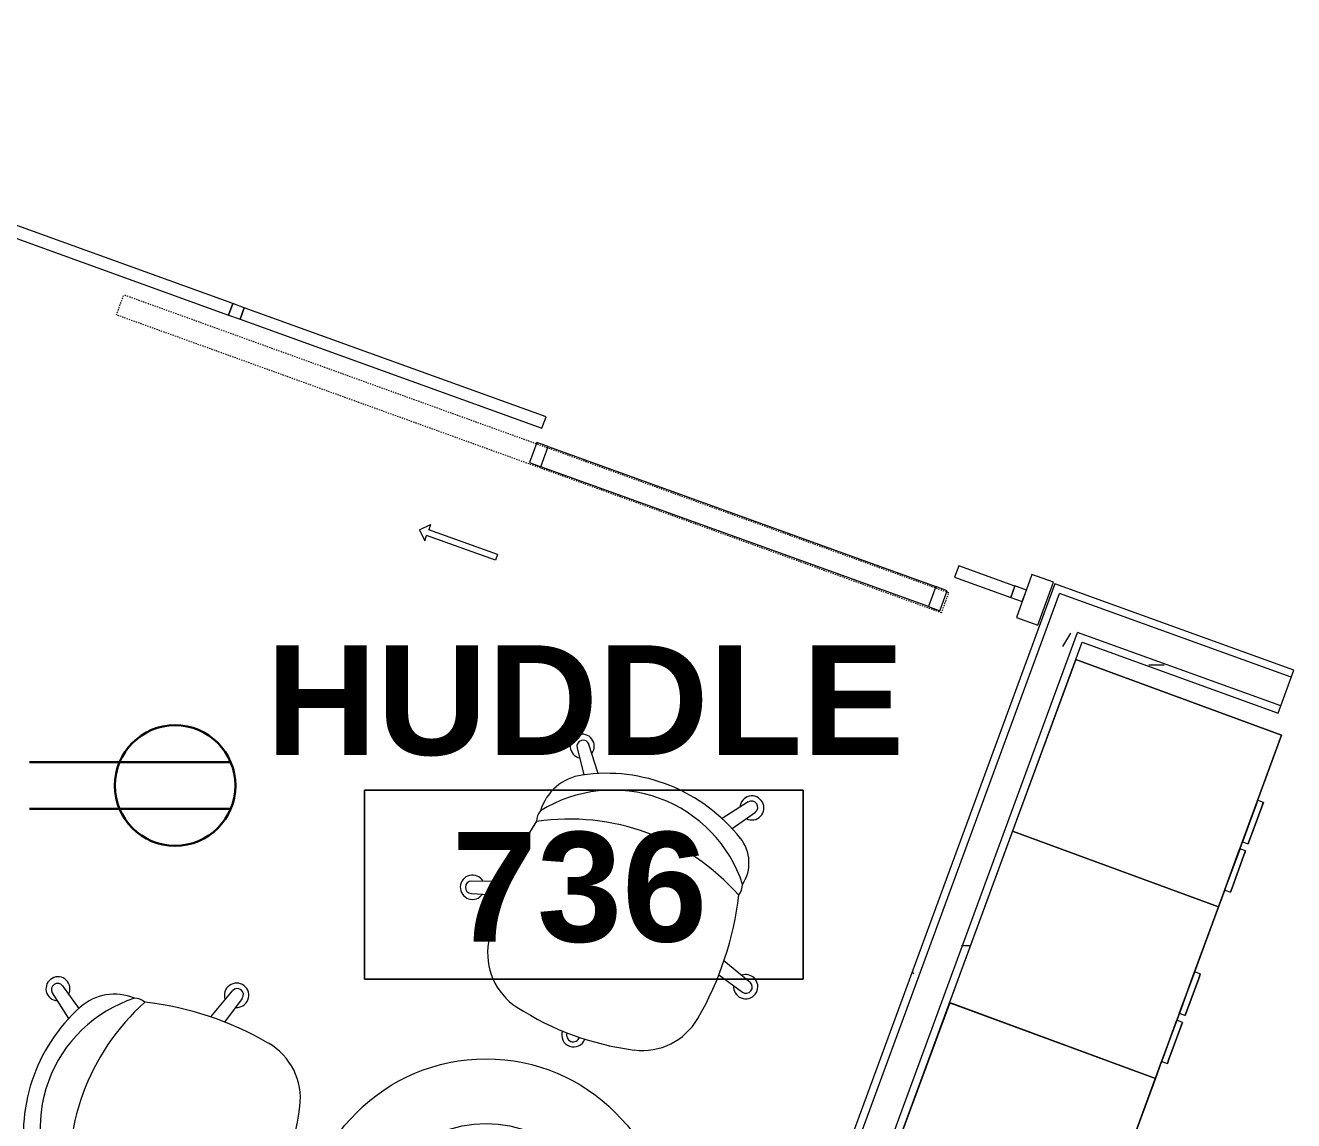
# Model space of a CAD drawing. Header units: inches. Extents: x -2349 to 1043, y -456 to 2193.
# Drawn here: x -199.7 to -95.6, y 461.8 to 551.7 of the extents above; entities that cross this region are included whole.
import ezdxf

# ---------------------------------------------------------------- set-up
doc = ezdxf.new("R2010")
doc.units = ezdxf.units.IN
doc.header["$MEASUREMENT"] = 0
doc.linetypes.add('Dash 1_16_', pattern=[0.125, 0.0625, -0.0625])
for name, color, linetype, lineweight in [('A-ANNO-NOTE', 131, 'Continuous', 30), ('A-AREA-IDEN', 2, 'Continuous', 9), ('A-DETL-GENF', 92, 'Continuous', 9), ('A-DOOR', 31, 'Continuous', 13), ('A-GLAZ-CURT', 52, 'Continuous', 13), ('A-GLAZ-CWMG', 51, 'Continuous', 13), ('A-WALL', 113, 'Continuous', 13), ('A-WALL-PATT', 111, 'Continuous', 13), ('I-FURN', 30, 'Continuous', 9), ('I-WALL', 2, 'Continuous', 13)]:
    doc.layers.add(name, color=color, linetype=linetype, lineweight=lineweight)
doc.styles.add('Swis721 Lt BT_B', font='', dxfattribs={"height": 9})
doc.styles.get('Swis721 Lt BT_B').set_extended_font_data('Swis721 Lt BT', bold=True)
pattern_1 = [(0, (0, 0), (30.72, 7.68), [1.267, -21.773, 1.267, -21.773, -122.88]), (0, (0, 0), (30.72, 7.68), [-46.08, 1.267, -44.813, 1.267, -21.773, -53.76]), (0, (0, 0), (30.72, 7.68), [-115.2, 1.267, -14.093, 1.267, -37.133]), (120, (11.52, 3.84), (-22.011075, 22.7643), [1.267, -21.773, 1.267, -21.773, -122.88]), (120, (11.52, 3.84), (-22.011075, 22.7643), [-46.08, 1.267, -44.813, 1.267, -21.773, -53.76]), (120, (11.52, 3.84), (-22.011075, 22.7643), [-115.2, 1.267, -14.093, 1.267, -37.133]), (240, (15.36, 19.2), (-8.708925, -30.4443), [1.267, -21.773, 1.267, -21.773, -122.88]), (240, (15.36, 19.2), (-8.708925, -30.4443), [-46.08, 1.267, -44.813, 1.267, -21.773, -53.76]), (240, (15.36, 19.2), (-8.708925, -30.4443), [-115.2, 1.267, -14.093, 1.267, -37.133])]

# ---------------------------------------------------------------- blocks, each defined once
blk = doc.blocks.new('Steelcase Coalesse - Montara650 - Table - Cafe Height - Round - Counter Height - 30__ Diameter 2-7423130-7TH FLOOR POWER _ SIGNAL')
at = {"layer": 'I-FURN'}
for radius in [15, 9.7]:
    blk.add_circle((0, 0), radius, dxfattribs=at)
blk = doc.blocks.new('Steelcase - Seating - Cobi 434 Series - Chair - Without Arm-7422991-7TH FLOOR POWER _ SIGNAL')
at = {"layer": 'I-FURN'}
for p, q in [((-11.91, -8.06), (-9.59, -8.75)), ((9.47, -8.75), (11.78, -8.07)), ((-9.6, -9.96), (-12.23, -9.03)), ((12.09, -9.03), (9.47, -9.96)), ((-7.83, -22.26), (-6.55, -20.39)), ((6.4, -20.39), (7.72, -22.31)), ((-5.49, -20.88), (-7.01, -22.86)), ((6.89, -22.9), (5.34, -20.89))]:
    blk.add_line(p, q, dxfattribs=at)
for centre, radius, start, end in [((-0.04, -23.16), 23.16, 77.2727, 102.8692), ((-0.04, -0.02), 0.981, 0, 180), ((-0.07, -0.01), 0.553, 0.1258, 180), ((-4.03, -5.7), 5.25, 102.8692, 170.0373), ((3.9, -5.69), 5.25, 9.9896, 77.2727), ((16.9, -9.38), 26.5, 170.0373, 193.2758), ((-17.02, -9.38), 26.5, 346.7242, 9.9896), ((-11.99, -8.58), 1, 14.2641, 309.9381), ((-12.06, -8.55), 0.507, 73.5405, 250.4598), ((11.87, -8.58), 1, 230.0619, 165.7359), ((11.92, -8.56), 0.508, 289.5402, 106.4595), ((-7.54, -15.92), 1.43, 161.2842, 198.7158), ((-0.06, 0.95), 18.63, 241.7066, 298.2934), ((7.41, -15.92), 1.43, 341.2842, 18.7158), ((-4.7, -16.61), 4.2, 176.8505, 241.7983), ((-0.06, -9.46), 11.22, 218.0902, 321.9098), ((5.59, -17.11), 3.26, 301.764, 12.8646), ((-0.07, -7.96), 14.01, 241.7983, 301.764), ((-7.48, -22.54), 0.986, 82.3243, 16.8141), ((7.34, -22.54), 0.986, 163.1859, 97.6757), ((-7.41, -22.55), 0.51, 145.5404, 322.4599), ((7.29, -22.59), 0.509, 218.721, 33.2788)]:
    blk.add_arc(centre, radius, start, end, dxfattribs=at)
blk = doc.blocks.new('Steelcase - Seating - Cobi 434 Series - Chair - Without Arm-7422878-7TH FLOOR POWER _ SIGNAL')
at = {"layer": 'I-FURN'}
for p, q in [((6.89, 22.9), (5.34, 20.89)), ((-7.83, 22.26), (-6.55, 20.39)), ((-5.49, 20.88), (-7.01, 22.86)), ((6.4, 20.39), (7.72, 22.31)), ((-9.6, 9.96), (-12.23, 9.03)), ((12.09, 9.03), (9.47, 9.96)), ((-11.91, 8.06), (-9.59, 8.75)), ((9.47, 8.75), (11.78, 8.07))]:
    blk.add_line(p, q, dxfattribs=at)
for centre, radius, start, end in [((-7.48, 22.54), 0.986, 343.1859, 277.6757), ((-7.41, 22.55), 0.51, 37.5401, 214.4596), ((7.34, 22.54), 0.986, 262.3243, 196.8141), ((7.29, 22.59), 0.509, 326.7212, 141.279), ((-0.07, 7.96), 14.01, 58.236, 118.2017), ((-4.7, 16.61), 4.2, 118.2017, 183.1495), ((-0.06, 9.46), 11.22, 38.0902, 141.9098), ((5.59, 17.11), 3.26, 347.1354, 58.236), ((-0.06, -0.95), 18.63, 61.7066, 118.2934), ((-7.54, 15.92), 1.43, 161.2842, 198.7158), ((7.41, 15.92), 1.43, 341.2842, 18.7158), ((16.9, 9.38), 26.5, 166.7242, 189.9627), ((-17.02, 9.38), 26.5, 350.0104, 13.2758), ((-11.99, 8.58), 1, 50.0619, 345.7359), ((11.87, 8.58), 1, 194.2641, 129.9381), ((-12.06, 8.55), 0.507, 109.5402, 286.4595), ((11.92, 8.56), 0.508, 253.5405, 70.4598), ((-4.03, 5.7), 5.25, 189.9627, 257.1308), ((3.9, 5.69), 5.25, 282.7273, 350.0104), ((-0.04, 23.16), 23.16, 257.1308, 282.7273), ((-0.04, 0.02), 0.981, 180, 360), ((-0.07, 0.01), 0.553, 180, 359.8742)]:
    blk.add_arc(centre, radius, start, end, dxfattribs=at)
blk = doc.blocks.new('System Panel - Glazed-8770183-7TH FLOOR POWER _ SIGNAL')
at = {"layer": 'A-GLAZ-CURT'}
for p, q in [((17.83, 0.5), (-17.83, 0.5)), ((-17.83, 0.5), (-17.83, -0.5)), ((17.83, -0.5), (17.83, 0.5)), ((-17.83, -0.5), (17.83, -0.5))]:
    blk.add_line(p, q, dxfattribs=at)
blk = doc.blocks.new('System Panel - Glazed-8769893-7TH FLOOR POWER _ SIGNAL')
at = {"layer": 'A-GLAZ-CURT'}
for p, q in [((13.17, 0.5), (-13.17, 0.5)), ((-13.17, 0.5), (-13.17, -0.5)), ((13.17, -0.5), (13.17, 0.5)), ((-13.17, -0.5), (13.17, -0.5))]:
    blk.add_line(p, q, dxfattribs=at)
blk = doc.blocks.new('System Panel - Glazed-8768451-7TH FLOOR POWER _ SIGNAL')
at = {"layer": 'A-GLAZ-CURT'}
for p, q in [((2.45, 0.5), (-2.45, 0.5)), ((-2.45, 0.5), (-2.45, -0.5)), ((2.45, -0.5), (2.45, 0.5)), ((-2.45, -0.5), (2.45, -0.5))]:
    blk.add_line(p, q, dxfattribs=at)
blk = doc.blocks.new('Rectangular Mullion - 1_ x 1_ SQUARE-8461799-7TH FLOOR POWER _ SIGNAL')
at = {"layer": 'A-GLAZ-CWMG', "lineweight": 20}
for p, q in [((-1, 0.5), (0, 0.5)), ((-1, -0.5), (-1, 0.5)), ((0, 0.5), (0, -0.5)), ((0, -0.5), (-1, -0.5))]:
    blk.add_line(p, q, dxfattribs=at)
blk = doc.blocks.new('Rectangular Mullion - 1_ x 1_ SQUARE-8461705-7TH FLOOR POWER _ SIGNAL')
at = {"layer": 'A-GLAZ-CWMG', "lineweight": 20}
for p, q in [((-0.5, 0.5), (0.5, 0.5)), ((-0.5, -0.5), (-0.5, 0.5)), ((0.5, 0.5), (0.5, -0.5)), ((0.5, -0.5), (-0.5, -0.5))]:
    blk.add_line(p, q, dxfattribs=at)
blk = doc.blocks.new('Barn Door - Glass Door - D13 - DEMOUNTABLE SLIDER-40_ x 96_-8564951-7TH FLOOR POWER _ SIGNAL')
at = {"layer": 'A-DETL-GENF'}
for p, q in [((17.91, 12), (23.91, 12)), ((17.91, 11.5), (17.91, 12)), ((17.91, 11.5), (23.91, 11.5)), ((23.91, 12.46), (23.91, 12)), ((24.62, 11.75), (23.91, 12.46)), ((24.62, 11.75), (23.91, 11.04)), ((23.91, 11.04), (23.91, 11.5))]:
    blk.add_line(p, q, dxfattribs=at)
at = {"layer": 'A-DOOR', "linetype": 'Dash 1_16_', "lineweight": 9}
for p, q in [((-18, 3.62), (54, 3.62)), ((-18, 3.62), (-18, 1.87)), ((54, 3.62), (54, 1.87)), ((-18, 1.87), (54, 1.87))]:
    blk.add_line(p, q, dxfattribs=at)
at = {"layer": 'A-DOOR', "lineweight": 20}
for p, q in [((-16.81, 3.5), (-17.81, 3.5)), ((-17.81, 3.5), (-17.81, 1.75)), ((-16.81, 1.75), (-16.81, 3.5)), ((18, 3.5), (17, 3.5)), ((17, 3.5), (17, 1.75)), ((18, 1.75), (18, 3.5)), ((-17.81, 1.75), (-16.81, 1.75)), ((17, 1.75), (18, 1.75))]:
    blk.add_line(p, q, dxfattribs=at)
at = {"layer": 'A-DOOR', "lineweight": 9}
for p, q in [((-16.81, 3.5), (17, 3.5)), ((17, 1.75), (-16.81, 1.75))]:
    blk.add_line(p, q, dxfattribs=at)
blk = doc.blocks.new('Furniture 25 - Furniture 4-7934555-7TH FLOOR POWER _ SIGNAL')
at = {"layer": 'I-FURN'}
for p, q in [((-97.38, 497.13), (-114.35, 503.15)), ((-114.35, 503.15), (-97.38, 497.13)), ((-99.29, 491.75), (-97.38, 497.13)), ((-97.38, 497.13), (-99.29, 491.75)), ((-100.47, 488.41), (-99.3, 491.72)), ((-99.3, 491.72), (-100.47, 488.41)), ((-100.7, 487.77), (-100.49, 488.37)), ((-100.49, 488.37), (-100.7, 487.77)), ((-101.89, 484.42), (-100.71, 487.73)), ((-100.71, 487.73), (-101.89, 484.42)), ((-104.3, 477.62), (-101.9, 484.39)), ((-101.9, 484.39), (-104.3, 477.62)), ((-105.48, 474.27), (-104.31, 477.58)), ((-104.31, 477.58), (-105.48, 474.27)), ((-105.71, 473.63), (-105.49, 474.24)), ((-105.49, 474.24), (-105.71, 473.63)), ((-106.9, 470.28), (-105.72, 473.59)), ((-105.72, 473.59), (-106.9, 470.28)), ((-109.31, 463.48), (-106.91, 470.25)), ((-106.91, 470.25), (-109.31, 463.48))]:
    blk.add_line(p, q, dxfattribs=at)
blk = doc.blocks.new('Furniture 64 - Furniture 4-8020560-7TH FLOOR POWER _ SIGNAL')
at = {"layer": 'I-FURN'}
for p, q in [((-165.44, 358.93), (-170.45, 344.8)), ((-148.47, 352.92), (-165.44, 358.93)), ((-165.44, 358.93), (-148.47, 352.92)), ((-148.47, 352.92), (-165.44, 358.93)), ((-165.44, 358.93), (-148.47, 352.92)), ((-148.47, 352.92), (-165.44, 358.93)), ((-165.44, 358.93), (-148.47, 352.92)), ((-153.48, 338.78), (-148.47, 352.92)), ((-150.38, 347.54), (-148.47, 352.92)), ((-148.47, 352.92), (-150.38, 347.54)), ((-150.38, 347.54), (-148.47, 352.92)), ((-148.47, 352.92), (-150.38, 347.54)), ((-148.47, 352.92), (-150.38, 347.54)), ((-151.57, 344.2), (-150.39, 347.51)), ((-150.39, 347.51), (-151.57, 344.2)), ((-151.57, 344.2), (-150.39, 347.51)), ((-150.39, 347.51), (-151.57, 344.2)), ((-150.39, 347.51), (-151.57, 344.2)), ((-150.5, 347.19), (-151.45, 344.51)), ((-151.45, 344.51), (-150.5, 347.19)), ((-150.5, 347.19), (-151.45, 344.51)), ((-151.45, 344.51), (-150.5, 347.19)), ((-150.5, 347.19), (-151.45, 344.51)), ((-151.45, 344.51), (-150.5, 347.19)), ((-150.03, 347.03), (-150.98, 344.35)), ((-150.98, 344.35), (-150.03, 347.03)), ((-150.03, 347.03), (-150.98, 344.35)), ((-150.98, 344.35), (-150.03, 347.03)), ((-150.03, 347.03), (-150.98, 344.35)), ((-150.98, 344.35), (-150.03, 347.03)), ((-150.5, 347.19), (-150.38, 347.54)), ((-150.38, 347.54), (-150.5, 347.19)), ((-150.5, 347.19), (-150.38, 347.54)), ((-150.38, 347.54), (-150.5, 347.19)), ((-150.39, 347.51), (-150.5, 347.19)), ((-150.5, 347.19), (-150.47, 347.29)), ((-150.47, 347.29), (-150.44, 347.38)), ((-150.44, 347.38), (-150.38, 347.56)), ((-150.38, 347.54), (-150.39, 347.51)), ((-149.9, 347.39), (-150.38, 347.56)), ((-150.38, 347.54), (-150.38, 347.56)), ((-150.38, 347.56), (-150.38, 347.54)), ((-149.9, 347.39), (-150.38, 347.56)), ((-150.38, 347.54), (-150.38, 347.56)), ((-150.38, 347.56), (-150.38, 347.54)), ((-149.9, 347.39), (-150.38, 347.56)), ((-150.38, 347.56), (-150.38, 347.54)), ((-149.9, 347.39), (-150.03, 347.03)), ((-150.03, 347.03), (-149.91, 347.38)), ((-149.91, 347.38), (-150.03, 347.03)), ((-150.03, 347.03), (-149.91, 347.38)), ((-149.91, 347.38), (-150.03, 347.03)), ((-150.03, 347.03), (-149.92, 347.34)), ((-149.92, 347.34), (-149.91, 347.38)), ((-149.91, 347.38), (-149.9, 347.39)), ((-149.9, 347.39), (-149.91, 347.38)), ((-149.91, 347.38), (-149.9, 347.39)), ((-149.9, 347.39), (-149.91, 347.38)), ((-149.91, 347.38), (-149.9, 347.39)), ((-170.45, 344.8), (-153.48, 338.78)), ((-153.48, 338.78), (-170.45, 344.8)), ((-170.45, 344.8), (-153.48, 338.78)), ((-153.48, 338.78), (-170.45, 344.8)), ((-170.45, 344.8), (-153.48, 338.78)), ((-153.48, 338.78), (-170.45, 344.8)), ((-152.98, 340.21), (-151.81, 343.52)), ((-151.81, 343.52), (-152.98, 340.21)), ((-152.98, 340.21), (-151.81, 343.52)), ((-151.81, 343.52), (-152.98, 340.21)), ((-151.81, 343.52), (-152.98, 340.21)), ((-151.79, 343.56), (-151.92, 343.2)), ((-151.92, 343.2), (-151.79, 343.56)), ((-151.79, 343.56), (-151.92, 343.2)), ((-151.79, 343.56), (-151.92, 343.2)), ((-151.92, 343.2), (-151.81, 343.52)), ((-151.83, 343.46), (-151.79, 343.56)), ((-151.81, 343.52), (-151.79, 343.57)), ((-151.79, 343.56), (-151.58, 344.16)), ((-151.58, 344.16), (-151.79, 343.56)), ((-151.79, 343.56), (-151.58, 344.16)), ((-151.58, 344.16), (-151.79, 343.56)), ((-151.58, 344.16), (-151.79, 343.56)), ((-151.32, 343.4), (-151.79, 343.57)), ((-151.79, 343.56), (-151.79, 343.57)), ((-151.79, 343.57), (-151.79, 343.56)), ((-151.32, 343.4), (-151.79, 343.57)), ((-151.79, 343.56), (-151.79, 343.57)), ((-151.79, 343.57), (-151.79, 343.56)), ((-151.32, 343.4), (-151.79, 343.57)), ((-151.79, 343.57), (-151.79, 343.56)), ((-151.45, 344.51), (-151.58, 344.16)), ((-151.58, 344.16), (-151.45, 344.51)), ((-151.45, 344.51), (-151.58, 344.16)), ((-151.58, 344.16), (-151.45, 344.51)), ((-151.45, 344.51), (-151.58, 344.16)), ((-151.58, 344.15), (-151.45, 344.51)), ((-151.58, 344.16), (-151.58, 344.15)), ((-151.58, 344.15), (-151.58, 344.16)), ((-151.58, 344.16), (-151.58, 344.15)), ((-151.58, 344.15), (-151.58, 344.16)), ((-151.58, 344.16), (-151.58, 344.15)), ((-151.58, 344.15), (-151.11, 343.98)), ((-151.58, 344.15), (-151.11, 343.98)), ((-151.58, 344.15), (-151.11, 343.98)), ((-150.98, 344.35), (-151.11, 344)), ((-151.11, 344), (-150.98, 344.35)), ((-150.98, 344.35), (-151.11, 343.98)), ((-151.02, 344.25), (-151.11, 344)), ((-151.11, 344), (-151.09, 344.03)), ((-151.11, 344), (-151.09, 344.03)), ((-151.11, 344), (-151.11, 343.98)), ((-151.11, 343.98), (-151.11, 344)), ((-151.11, 344), (-151.11, 343.98)), ((-151.11, 343.98), (-151.11, 344)), ((-151.11, 343.98), (-151.11, 344)), ((-151.09, 344.03), (-151.07, 344.09)), ((-151.09, 344.03), (-151.07, 344.09)), ((-151.07, 344.09), (-150.98, 344.35)), ((-151.07, 344.09), (-151.05, 344.17)), ((-151.05, 344.17), (-151.02, 344.25)), ((-150.98, 344.35), (-151.02, 344.25)), ((-151.02, 344.25), (-150.98, 344.35)), ((-151.92, 343.2), (-152.87, 340.53)), ((-152.87, 340.53), (-151.92, 343.2)), ((-151.92, 343.2), (-152.87, 340.53)), ((-152.87, 340.53), (-151.92, 343.2)), ((-151.92, 343.2), (-152.87, 340.53)), ((-152.87, 340.53), (-151.92, 343.2)), ((-151.45, 343.04), (-152.4, 340.36)), ((-152.4, 340.36), (-151.45, 343.04)), ((-151.45, 343.04), (-152.4, 340.36)), ((-152.4, 340.36), (-151.45, 343.04)), ((-151.45, 343.04), (-152.4, 340.36)), ((-152.4, 340.36), (-151.45, 343.04)), ((-151.92, 343.2), (-151.88, 343.3)), ((-151.88, 343.3), (-151.85, 343.39)), ((-151.85, 343.39), (-151.83, 343.46)), ((-151.32, 343.4), (-151.45, 343.04)), ((-151.45, 343.04), (-151.32, 343.39)), ((-151.32, 343.39), (-151.45, 343.04)), ((-151.45, 343.04), (-151.32, 343.39)), ((-151.32, 343.39), (-151.45, 343.04)), ((-151.45, 343.04), (-151.32, 343.39)), ((-151.32, 343.39), (-151.32, 343.4)), ((-151.32, 343.4), (-151.32, 343.39)), ((-151.32, 343.39), (-151.32, 343.4)), ((-151.32, 343.4), (-151.32, 343.39)), ((-151.32, 343.39), (-151.32, 343.4)), ((-152.87, 340.53), (-152.99, 340.18)), ((-152.87, 340.53), (-152.99, 340.18)), ((-152.99, 340.18), (-152.9, 340.43)), ((-152.96, 340.27), (-152.9, 340.43)), ((-152.87, 340.53), (-152.93, 340.34)), ((-152.93, 340.34), (-152.87, 340.53)), ((-152.9, 340.43), (-152.87, 340.53)), ((-152.9, 340.43), (-152.87, 340.53)), ((-153.48, 338.78), (-152.99, 340.18)), ((-152.99, 340.18), (-153.48, 338.78)), ((-153.48, 338.78), (-152.99, 340.18)), ((-152.99, 340.18), (-153.48, 338.78)), ((-152.99, 340.18), (-153.48, 338.78)), ((-153, 340.16), (-152.96, 340.27)), ((-152.99, 340.18), (-153, 340.16)), ((-153, 340.16), (-152.99, 340.18)), ((-152.99, 340.18), (-153, 340.16)), ((-153, 340.16), (-152.99, 340.18)), ((-152.99, 340.18), (-153, 340.16)), ((-153, 340.16), (-152.52, 340)), ((-153, 340.16), (-152.52, 340)), ((-153, 340.16), (-152.52, 340)), ((-152.99, 340.18), (-152.96, 340.27)), ((-152.98, 340.21), (-152.99, 340.18)), ((-152.93, 340.34), (-152.98, 340.21)), ((-152.96, 340.27), (-152.93, 340.34)), ((-152.4, 340.36), (-152.52, 340.01)), ((-152.52, 340.01), (-152.4, 340.36)), ((-152.52, 340.01), (-152.4, 340.36)), ((-152.4, 340.36), (-152.52, 340)), ((-152.52, 340.01), (-152.4, 340.36)), ((-152.51, 340.04), (-152.52, 340.01)), ((-152.52, 340.01), (-152.52, 340)), ((-152.52, 340), (-152.52, 340.01)), ((-152.52, 340.01), (-152.52, 340)), ((-152.52, 340), (-152.52, 340.01)), ((-152.52, 340), (-152.52, 340.01)), ((-152.49, 340.1), (-152.51, 340.04)), ((-152.4, 340.36), (-152.49, 340.1))]:
    blk.add_line(p, q, dxfattribs=at)
blk = doc.blocks.new('Furniture 65 - Furniture 4-8020681-7TH FLOOR POWER _ SIGNAL')
at = {"layer": 'I-FURN'}
for p, q in [((-165.44, 358.93), (-170.45, 344.8)), ((-148.47, 352.92), (-165.44, 358.93)), ((-165.44, 358.93), (-148.47, 352.92)), ((-148.47, 352.92), (-165.44, 358.93)), ((-165.44, 358.93), (-148.47, 352.92)), ((-148.47, 352.92), (-165.44, 358.93)), ((-165.44, 358.93), (-148.47, 352.92)), ((-153.48, 338.78), (-148.47, 352.92)), ((-150.38, 347.54), (-148.47, 352.92)), ((-148.47, 352.92), (-150.38, 347.54)), ((-150.38, 347.54), (-148.47, 352.92)), ((-148.47, 352.92), (-150.38, 347.54)), ((-148.47, 352.92), (-150.38, 347.54)), ((-151.57, 344.2), (-150.39, 347.51)), ((-150.39, 347.51), (-151.57, 344.2)), ((-151.57, 344.2), (-150.39, 347.51)), ((-150.39, 347.51), (-151.57, 344.2)), ((-150.39, 347.51), (-151.57, 344.2)), ((-150.5, 347.19), (-151.45, 344.51)), ((-151.45, 344.51), (-150.5, 347.19)), ((-150.5, 347.19), (-151.45, 344.51)), ((-151.45, 344.51), (-150.5, 347.19)), ((-150.5, 347.19), (-151.45, 344.51)), ((-151.45, 344.51), (-150.5, 347.19)), ((-150.03, 347.03), (-150.98, 344.35)), ((-150.98, 344.35), (-150.03, 347.03)), ((-150.03, 347.03), (-150.98, 344.35)), ((-150.98, 344.35), (-150.03, 347.03)), ((-150.03, 347.03), (-150.98, 344.35)), ((-150.98, 344.35), (-150.03, 347.03)), ((-150.5, 347.19), (-150.38, 347.56)), ((-150.5, 347.19), (-150.38, 347.54)), ((-150.38, 347.54), (-150.5, 347.19)), ((-150.5, 347.19), (-150.38, 347.54)), ((-150.38, 347.54), (-150.5, 347.19)), ((-150.38, 347.54), (-150.5, 347.19)), ((-149.9, 347.39), (-150.38, 347.56)), ((-150.38, 347.54), (-150.38, 347.56)), ((-150.38, 347.56), (-150.38, 347.54)), ((-149.9, 347.39), (-150.38, 347.56)), ((-150.38, 347.54), (-150.38, 347.56)), ((-150.38, 347.56), (-150.38, 347.54)), ((-149.9, 347.39), (-150.38, 347.56)), ((-150.38, 347.56), (-150.38, 347.54)), ((-149.9, 347.39), (-150.03, 347.03)), ((-149.91, 347.38), (-150.03, 347.03)), ((-150.03, 347.03), (-149.91, 347.38)), ((-149.91, 347.38), (-150.03, 347.03)), ((-150.03, 347.03), (-149.91, 347.38)), ((-150.03, 347.03), (-149.94, 347.28)), ((-149.94, 347.28), (-149.91, 347.38)), ((-149.91, 347.38), (-149.9, 347.39)), ((-149.9, 347.39), (-149.91, 347.38)), ((-149.91, 347.38), (-149.9, 347.39)), ((-149.9, 347.39), (-149.91, 347.38)), ((-149.91, 347.38), (-149.9, 347.39)), ((-170.45, 344.8), (-153.48, 338.78)), ((-153.48, 338.78), (-170.45, 344.8)), ((-170.45, 344.8), (-153.48, 338.78)), ((-153.48, 338.78), (-170.45, 344.8)), ((-170.45, 344.8), (-153.48, 338.78)), ((-153.48, 338.78), (-170.45, 344.8)), ((-152.98, 340.21), (-151.81, 343.52)), ((-151.81, 343.52), (-152.98, 340.21)), ((-152.98, 340.21), (-151.81, 343.52)), ((-151.81, 343.52), (-152.98, 340.21)), ((-151.81, 343.52), (-152.98, 340.21)), ((-151.79, 343.56), (-151.92, 343.2)), ((-151.79, 343.56), (-151.92, 343.2)), ((-151.92, 343.2), (-151.81, 343.52)), ((-151.85, 343.39), (-151.79, 343.57)), ((-151.85, 343.39), (-151.79, 343.56)), ((-151.81, 343.52), (-151.83, 343.46)), ((-151.81, 343.52), (-151.79, 343.56)), ((-151.79, 343.56), (-151.81, 343.52)), ((-151.79, 343.56), (-151.58, 344.16)), ((-151.58, 344.16), (-151.79, 343.56)), ((-151.79, 343.56), (-151.58, 344.16)), ((-151.58, 344.16), (-151.79, 343.56)), ((-151.58, 344.16), (-151.79, 343.56)), ((-151.32, 343.4), (-151.79, 343.57)), ((-151.79, 343.56), (-151.79, 343.57)), ((-151.79, 343.57), (-151.79, 343.56)), ((-151.32, 343.4), (-151.79, 343.57)), ((-151.79, 343.56), (-151.79, 343.57)), ((-151.79, 343.57), (-151.79, 343.56)), ((-151.32, 343.4), (-151.79, 343.57)), ((-151.79, 343.57), (-151.79, 343.56)), ((-151.45, 344.51), (-151.58, 344.16)), ((-151.45, 344.51), (-151.58, 344.16)), ((-151.58, 344.16), (-151.45, 344.51)), ((-151.45, 344.51), (-151.58, 344.16)), ((-151.58, 344.15), (-151.45, 344.51)), ((-151.58, 344.16), (-151.52, 344.33)), ((-151.58, 344.16), (-151.58, 344.15)), ((-151.58, 344.15), (-151.58, 344.16)), ((-151.58, 344.16), (-151.58, 344.15)), ((-151.58, 344.15), (-151.58, 344.16)), ((-151.58, 344.16), (-151.58, 344.15)), ((-151.58, 344.15), (-151.11, 343.98)), ((-151.58, 344.15), (-151.11, 343.98)), ((-151.58, 344.15), (-151.11, 343.98)), ((-151.52, 344.33), (-151.45, 344.51)), ((-150.98, 344.35), (-151.11, 344)), ((-151.11, 344), (-150.98, 344.35)), ((-150.98, 344.35), (-151.11, 344)), ((-151.11, 344), (-150.98, 344.35)), ((-150.98, 344.35), (-151.11, 343.98)), ((-151.11, 344), (-151.07, 344.09)), ((-151.11, 344), (-151.11, 343.98)), ((-151.11, 343.98), (-151.11, 344)), ((-151.11, 344), (-151.11, 343.98)), ((-151.11, 343.98), (-151.11, 344)), ((-151.11, 343.98), (-151.11, 344)), ((-151.07, 344.09), (-150.98, 344.35)), ((-151.92, 343.2), (-152.87, 340.53)), ((-152.87, 340.53), (-151.92, 343.2)), ((-151.92, 343.2), (-152.87, 340.53)), ((-152.87, 340.53), (-151.92, 343.2)), ((-151.92, 343.2), (-152.87, 340.53)), ((-152.87, 340.53), (-151.92, 343.2)), ((-151.45, 343.04), (-152.4, 340.36)), ((-152.4, 340.36), (-151.45, 343.04)), ((-151.45, 343.04), (-152.4, 340.36)), ((-152.4, 340.36), (-151.45, 343.04)), ((-151.45, 343.04), (-152.4, 340.36)), ((-152.4, 340.36), (-151.45, 343.04)), ((-151.83, 343.46), (-151.92, 343.2)), ((-151.92, 343.2), (-151.85, 343.39)), ((-151.92, 343.2), (-151.85, 343.39)), ((-151.32, 343.4), (-151.45, 343.04)), ((-151.32, 343.39), (-151.45, 343.04)), ((-151.45, 343.04), (-151.32, 343.39)), ((-151.32, 343.39), (-151.45, 343.04)), ((-151.45, 343.04), (-151.32, 343.39)), ((-151.45, 343.04), (-151.36, 343.29)), ((-151.36, 343.29), (-151.32, 343.39)), ((-151.32, 343.39), (-151.32, 343.4)), ((-151.32, 343.4), (-151.32, 343.39)), ((-151.32, 343.39), (-151.32, 343.4)), ((-151.32, 343.4), (-151.32, 343.39)), ((-151.32, 343.39), (-151.32, 343.4)), ((-153, 340.16), (-152.87, 340.53)), ((-152.87, 340.53), (-152.99, 340.18)), ((-152.99, 340.18), (-152.87, 340.53)), ((-152.87, 340.53), (-152.99, 340.18)), ((-152.9, 340.43), (-152.99, 340.18)), ((-152.99, 340.18), (-152.9, 340.43)), ((-152.87, 340.53), (-152.9, 340.43)), ((-152.9, 340.43), (-152.87, 340.53)), ((-153.48, 338.78), (-152.99, 340.18)), ((-152.99, 340.18), (-153.48, 338.78)), ((-153.48, 338.78), (-152.99, 340.18)), ((-152.99, 340.18), (-153.48, 338.78)), ((-152.99, 340.18), (-153.48, 338.78)), ((-152.99, 340.18), (-153, 340.16)), ((-153, 340.16), (-152.99, 340.18)), ((-152.99, 340.18), (-153, 340.16)), ((-153, 340.16), (-152.99, 340.18)), ((-152.99, 340.18), (-153, 340.16)), ((-153, 340.16), (-152.52, 340)), ((-153, 340.16), (-152.52, 340)), ((-153, 340.16), (-152.52, 340)), ((-152.4, 340.36), (-152.52, 340.01)), ((-152.52, 340.01), (-152.4, 340.36)), ((-152.4, 340.36), (-152.52, 340.01)), ((-152.52, 340.01), (-152.4, 340.36)), ((-152.4, 340.36), (-152.52, 340)), ((-152.52, 340.01), (-152.49, 340.1)), ((-152.52, 340.01), (-152.52, 340)), ((-152.52, 340), (-152.52, 340.01)), ((-152.52, 340.01), (-152.52, 340)), ((-152.52, 340), (-152.52, 340.01)), ((-152.52, 340), (-152.52, 340.01)), ((-152.49, 340.1), (-152.4, 340.36))]:
    blk.add_line(p, q, dxfattribs=at)
blk = doc.blocks.new('Furniture 66 - Furniture 4-8020800-7TH FLOOR POWER _ SIGNAL')
at = {"layer": 'I-FURN'}
for p, q in [((-115.35, 500.32), (-120.36, 486.18)), ((-98.38, 494.31), (-115.35, 500.32)), ((-115.35, 500.32), (-98.38, 494.31)), ((-98.38, 494.31), (-115.35, 500.32)), ((-115.35, 500.32), (-98.38, 494.31)), ((-98.38, 494.31), (-115.35, 500.32)), ((-115.35, 500.32), (-98.38, 494.31)), ((-103.39, 480.17), (-98.38, 494.31)), ((-100.29, 488.93), (-98.38, 494.31)), ((-98.38, 494.31), (-100.29, 488.93)), ((-100.29, 488.93), (-98.38, 494.31)), ((-98.38, 494.31), (-100.29, 488.93)), ((-98.38, 494.31), (-100.29, 488.93)), ((-101.47, 485.59), (-100.3, 488.9)), ((-100.3, 488.9), (-101.47, 485.59)), ((-101.47, 485.59), (-100.3, 488.9)), ((-100.3, 488.9), (-101.47, 485.59)), ((-100.3, 488.9), (-101.47, 485.59)), ((-100.41, 488.58), (-101.36, 485.9)), ((-101.36, 485.9), (-100.41, 488.58)), ((-100.41, 488.58), (-101.36, 485.9)), ((-101.36, 485.9), (-100.41, 488.58)), ((-100.41, 488.58), (-101.36, 485.9)), ((-101.36, 485.9), (-100.41, 488.58)), ((-99.94, 488.42), (-100.89, 485.74)), ((-100.89, 485.74), (-99.94, 488.42)), ((-99.94, 488.42), (-100.89, 485.74)), ((-100.89, 485.74), (-99.94, 488.42)), ((-99.94, 488.42), (-100.89, 485.74)), ((-100.89, 485.74), (-99.94, 488.42)), ((-100.41, 488.58), (-100.3, 488.9)), ((-100.3, 488.9), (-100.41, 488.58)), ((-100.3, 488.9), (-100.41, 488.58)), ((-100.41, 488.58), (-100.3, 488.9)), ((-100.3, 488.9), (-100.41, 488.58)), ((-100.41, 488.58), (-100.32, 488.84)), ((-100.32, 488.84), (-100.3, 488.9)), ((-100.3, 488.9), (-100.28, 488.95)), ((-100.3, 488.9), (-100.29, 488.93)), ((-100.29, 488.93), (-100.3, 488.9)), ((-100.3, 488.9), (-100.29, 488.93)), ((-100.29, 488.93), (-100.3, 488.9)), ((-100.29, 488.93), (-100.3, 488.9)), ((-100.3, 488.9), (-100.3, 488.9)), ((-100.3, 488.9), (-100.3, 488.9)), ((-100.3, 488.9), (-100.3, 488.9)), ((-100.3, 488.9), (-100.3, 488.9)), ((-100.3, 488.9), (-100.3, 488.9)), ((-100.3, 488.9), (-100.3, 488.9)), ((-100.29, 488.93), (-100.28, 488.95)), ((-100.28, 488.95), (-100.29, 488.93)), ((-100.29, 488.93), (-100.28, 488.95)), ((-100.28, 488.95), (-100.29, 488.93)), ((-100.28, 488.95), (-100.29, 488.93)), ((-99.81, 488.78), (-100.28, 488.95)), ((-99.81, 488.78), (-100.28, 488.95)), ((-99.81, 488.78), (-100.28, 488.95)), ((-99.81, 488.78), (-99.94, 488.42)), ((-99.94, 488.42), (-99.82, 488.77)), ((-99.82, 488.77), (-99.94, 488.42)), ((-99.94, 488.42), (-99.82, 488.77)), ((-99.82, 488.77), (-99.94, 488.42)), ((-99.94, 488.42), (-99.85, 488.67)), ((-99.85, 488.67), (-99.82, 488.77)), ((-99.82, 488.77), (-99.81, 488.78)), ((-99.81, 488.78), (-99.82, 488.77)), ((-99.82, 488.77), (-99.81, 488.78)), ((-99.81, 488.78), (-99.82, 488.77)), ((-99.82, 488.77), (-99.81, 488.78)), ((-120.36, 486.18), (-103.39, 480.17)), ((-103.39, 480.17), (-120.36, 486.18)), ((-120.36, 486.18), (-103.39, 480.17)), ((-103.39, 480.17), (-120.36, 486.18)), ((-120.36, 486.18), (-103.39, 480.17)), ((-103.39, 480.17), (-120.36, 486.18)), ((-101.7, 484.94), (-101.49, 485.55)), ((-101.49, 485.55), (-101.7, 484.94)), ((-101.7, 484.94), (-101.49, 485.55)), ((-101.49, 485.55), (-101.7, 484.94)), ((-101.49, 485.55), (-101.7, 484.94)), ((-101.36, 485.9), (-101.49, 485.55)), ((-101.49, 485.54), (-101.36, 485.9)), ((-101.39, 485.81), (-101.49, 485.55)), ((-101.43, 485.72), (-101.49, 485.55)), ((-101.49, 485.55), (-101.47, 485.59)), ((-101.49, 485.55), (-101.47, 485.59)), ((-101.49, 485.55), (-101.49, 485.54)), ((-101.49, 485.54), (-101.49, 485.55)), ((-101.49, 485.55), (-101.49, 485.54)), ((-101.49, 485.54), (-101.49, 485.55)), ((-101.49, 485.55), (-101.49, 485.54)), ((-101.49, 485.54), (-101.02, 485.37)), ((-101.49, 485.54), (-101.02, 485.37)), ((-101.49, 485.54), (-101.02, 485.37)), ((-101.47, 485.59), (-101.45, 485.65)), ((-101.47, 485.59), (-101.45, 485.65)), ((-101.45, 485.65), (-101.39, 485.81)), ((-101.45, 485.65), (-101.39, 485.81)), ((-101.36, 485.9), (-101.43, 485.72)), ((-101.39, 485.81), (-101.36, 485.9)), ((-101.36, 485.9), (-101.39, 485.81)), ((-101.39, 485.81), (-101.36, 485.9)), ((-100.89, 485.74), (-101.02, 485.37)), ((-101.01, 485.39), (-101.02, 485.37)), ((-101.02, 485.37), (-101.01, 485.39)), ((-101.01, 485.39), (-101.02, 485.37)), ((-101.02, 485.37), (-101.01, 485.39)), ((-101.02, 485.37), (-101.01, 485.39)), ((-100.89, 485.74), (-101.01, 485.39)), ((-100.89, 485.74), (-101.01, 485.39)), ((-101.01, 485.39), (-100.89, 485.74)), ((-101.01, 485.39), (-100.89, 485.74)), ((-101.01, 485.39), (-100.95, 485.55)), ((-100.95, 485.55), (-100.89, 485.74)), ((-102.89, 481.6), (-101.71, 484.91)), ((-101.71, 484.91), (-102.89, 481.6)), ((-102.89, 481.6), (-101.71, 484.91)), ((-101.71, 484.91), (-102.89, 481.6)), ((-101.71, 484.91), (-102.89, 481.6)), ((-101.83, 484.59), (-102.77, 481.91)), ((-102.77, 481.91), (-101.83, 484.59)), ((-101.83, 484.59), (-102.77, 481.91)), ((-102.77, 481.91), (-101.83, 484.59)), ((-101.83, 484.59), (-102.77, 481.91)), ((-102.77, 481.91), (-101.83, 484.59)), ((-101.35, 484.43), (-102.3, 481.75)), ((-102.3, 481.75), (-101.35, 484.43)), ((-101.35, 484.43), (-102.3, 481.75)), ((-102.3, 481.75), (-101.35, 484.43)), ((-101.35, 484.43), (-102.3, 481.75)), ((-102.3, 481.75), (-101.35, 484.43)), ((-101.83, 484.59), (-101.7, 484.94)), ((-101.83, 484.59), (-101.7, 484.94)), ((-101.7, 484.94), (-101.83, 484.59)), ((-101.7, 484.94), (-101.83, 484.59)), ((-101.73, 484.85), (-101.83, 484.59)), ((-101.83, 484.59), (-101.76, 484.77)), ((-101.76, 484.77), (-101.7, 484.96)), ((-101.7, 484.94), (-101.73, 484.85)), ((-101.23, 484.79), (-101.7, 484.96)), ((-101.7, 484.94), (-101.7, 484.96)), ((-101.7, 484.96), (-101.7, 484.94)), ((-101.23, 484.79), (-101.7, 484.96)), ((-101.7, 484.94), (-101.7, 484.96)), ((-101.7, 484.96), (-101.7, 484.94)), ((-101.23, 484.79), (-101.7, 484.96)), ((-101.7, 484.96), (-101.7, 484.94)), ((-101.23, 484.79), (-101.35, 484.43)), ((-101.35, 484.43), (-101.23, 484.78)), ((-101.23, 484.78), (-101.35, 484.43)), ((-101.35, 484.43), (-101.23, 484.78)), ((-101.35, 484.43), (-101.23, 484.78)), ((-101.29, 484.61), (-101.35, 484.43)), ((-101.26, 484.68), (-101.29, 484.61)), ((-101.23, 484.78), (-101.26, 484.68)), ((-101.23, 484.78), (-101.23, 484.79)), ((-101.23, 484.79), (-101.23, 484.78)), ((-101.23, 484.78), (-101.23, 484.79)), ((-101.23, 484.79), (-101.23, 484.78)), ((-101.23, 484.78), (-101.23, 484.79)), ((-103.39, 480.17), (-102.9, 481.56)), ((-102.9, 481.56), (-103.39, 480.17)), ((-103.39, 480.17), (-102.9, 481.56)), ((-102.9, 481.56), (-103.39, 480.17)), ((-102.9, 481.56), (-103.39, 480.17)), ((-102.9, 481.56), (-102.77, 481.91)), ((-102.9, 481.56), (-102.77, 481.91)), ((-102.77, 481.91), (-102.9, 481.56)), ((-102.9, 481.55), (-102.77, 481.91)), ((-102.84, 481.73), (-102.9, 481.56)), ((-102.84, 481.73), (-102.9, 481.56)), ((-102.9, 481.56), (-102.9, 481.55)), ((-102.9, 481.55), (-102.9, 481.56)), ((-102.9, 481.56), (-102.9, 481.55)), ((-102.9, 481.55), (-102.9, 481.56)), ((-102.9, 481.56), (-102.9, 481.55)), ((-102.9, 481.55), (-102.43, 481.38)), ((-102.9, 481.55), (-102.43, 481.38)), ((-102.9, 481.55), (-102.43, 481.38)), ((-102.77, 481.91), (-102.84, 481.73)), ((-102.77, 481.91), (-102.84, 481.73)), ((-102.3, 481.75), (-102.43, 481.4)), ((-102.43, 481.4), (-102.3, 481.75)), ((-102.43, 481.4), (-102.3, 481.75)), ((-102.3, 481.75), (-102.43, 481.38)), ((-102.43, 481.4), (-102.3, 481.75)), ((-102.41, 481.43), (-102.43, 481.4)), ((-102.43, 481.4), (-102.43, 481.38)), ((-102.43, 481.38), (-102.43, 481.4)), ((-102.43, 481.4), (-102.43, 481.38)), ((-102.43, 481.38), (-102.43, 481.4)), ((-102.43, 481.38), (-102.43, 481.4)), ((-102.3, 481.75), (-102.41, 481.43))]:
    blk.add_line(p, q, dxfattribs=at)
blk = doc.blocks.new('Room Tag - Room Name and Number-3379422-7TH FLOOR POWER _ SIGNAL')
at = {"layer": 'A-AREA-IDEN'}
for p, q in [((-0.1881, -0.1636), (-0.1881, -0.0018)), ((-0.1881, -0.0018), (0.1869, -0.0018)), ((0.1869, -0.0018), (-0.1881, -0.0018)), ((-0.1881, -0.0018), (-0.1881, -0.1636)), ((0.1869, -0.0018), (0.1869, -0.1636)), ((0.1869, -0.1636), (0.1869, -0.0018)), ((0.1869, -0.1636), (-0.1881, -0.1636)), ((-0.1881, -0.1636), (0.1869, -0.1636))]:
    blk.add_line(p, q, dxfattribs=at)

msp = doc.modelspace()

# ---------------------------------------------------------------- hatches: boundary and pattern name
at = {"layer": 'A-WALL-PATT', "lineweight": 9}
h = msp.add_hatch(dxfattribs=at)
h.set_pattern_fill('FP_1', color=256, style=0, pattern_type=2)
h.set_pattern_definition(pattern_1)
h.paths.add_polyline_path([(-116.59, 502.48), (-115.31, 506), (-117.08, 506.64), (-118.35, 503.11)], flags=0)
h.paths.add_polyline_path([(-648.72, 694.62), (-647.45, 698.15), (-650.39, 699.21), (-651.66, 695.68), (-649.31, 694.84)], flags=0)
h = msp.add_hatch(dxfattribs=at)
h.set_pattern_fill('FP_1', color=256, style=0, pattern_type=2)
h.set_pattern_definition(pattern_1)
h.paths.add_polyline_path([(-173.7, 344.92), (-145.88, 420.58), (-146.47, 420.79), (-174.29, 345.13)], flags=0)
h.paths.add_polyline_path([(-145.02, 422.93), (-114.61, 505.65), (-115.2, 505.86), (-145.61, 423.14), (-145.09, 422.95)], flags=0)
h = msp.add_hatch(dxfattribs=at)
h.set_pattern_fill('FP_1', color=256, style=0, pattern_type=2)
h.set_pattern_definition(pattern_1)
h.paths.add_polyline_path([(-171.35, 344.07), (-112.47, 504.22), (-114.82, 505.07), (-173.7, 344.92)], flags=0)
h = msp.add_hatch(dxfattribs=at)
h.set_pattern_fill('FP_1', color=256, style=0, pattern_type=2)
h.set_pattern_definition(pattern_1)
h.paths.add_polyline_path([(-172.05, 340.34), (-112.75, 501.66), (-113.34, 501.87), (-172.64, 340.55)], flags=0)
h = msp.add_hatch(dxfattribs=at)
h.set_pattern_fill('FP_1', color=256, style=0, pattern_type=2)
h.set_pattern_definition(pattern_1)
h.paths.add_polyline_path([(-96.88, 495.26), (-96.66, 495.85), (-112.75, 501.66), (-112.96, 501.07), (-98.5, 495.85)], flags=0)

# ---------------------------------------------------------------- linework, layer by layer
at = {"layer": 'A-ANNO-NOTE'}
for p, q in [((-199.37, 491.23), (-182.85, 491.23)), ((-199.37, 491.23), (-182.85, 491.23)), ((-199.37, 487.4), (-182.85, 487.4))]:
    msp.add_line(p, q, dxfattribs=at)
msp.add_circle((-187.41, 489.31), 4.95, dxfattribs=at)
at = {"layer": 'A-WALL'}
for p, q in [((-145.02, 422.93), (-114.82, 505.07)), ((-95.81, 498.2), (-114.82, 505.07)), ((-172.64, 340.55), (-113.34, 501.87)), ((-96.66, 495.85), (-113.34, 501.87))]:
    msp.add_line(p, q, dxfattribs=at)
at = {"layer": 'I-WALL'}
for p, q in [((-117.08, 506.64), (-118.35, 503.11)), ((-115.31, 506), (-117.08, 506.64)), ((-116.59, 502.48), (-115.31, 506)), ((-115.2, 505.86), (-145.39, 423.72)), ((-95.6, 498.79), (-115.2, 505.86)), ((-118.35, 503.11), (-116.59, 502.48)), ((-172.05, 340.34), (-112.96, 501.07)), ((-112.96, 501.07), (-96.88, 495.26)), ((-96.88, 495.26), (-95.6, 498.79))]:
    msp.add_line(p, q, dxfattribs=at)

# ---------------------------------------------------------------- block references
at = {"layer": 'A-AREA-IDEN', "xscale": 95.99999999999994, "yscale": 95.99999999999994, "zscale": 95.99999999999994}
msp.add_blockref('Room Tag - Room Name and Number-3379422-7TH FLOOR POWER _ SIGNAL', (-153.8, 489.11), dxfattribs=at)
at = {"layer": 'A-DOOR', "rotation": 160.1459571155227}
msp.add_blockref('Barn Door - Glass Door - D13 - DEMOUNTABLE SLIDER-40_ x 96_-8564951-7TH FLOOR POWER _ SIGNAL', (-140.2, 513), dxfattribs=at)
at = {"layer": 'A-GLAZ-CURT', "lineweight": 9, "rotation": 340.1459571155227}
for name, p in [('System Panel - Glazed-8770183-7TH FLOOR POWER _ SIGNAL', (-199.62, 534.45)), ('System Panel - Glazed-8769893-7TH FLOOR POWER _ SIGNAL', (-169.52, 523.58)), ('System Panel - Glazed-8768451-7TH FLOOR POWER _ SIGNAL', (-120.96, 506.05))]:
    msp.add_blockref(name, p, dxfattribs=at)
at = {"layer": 'A-GLAZ-CWMG', "lineweight": 9, "extrusion": (0, 0, -1), "rotation": 199.8540428844773}
for name, p in [('Rectangular Mullion - 1_ x 1_ SQUARE-8461705-7TH FLOOR POWER _ SIGNAL', (182.38, 528.23)), ('Rectangular Mullion - 1_ x 1_ SQUARE-8461799-7TH FLOOR POWER _ SIGNAL', (117.71, 504.88))]:
    msp.add_blockref(name, p, dxfattribs=at)
at = {"layer": 'I-FURN'}
for name, p, rotation in [('Furniture 25 - Furniture 4-7934555-7TH FLOOR POWER _ SIGNAL', (-5.08, -4.81), 359.3241455705203), ('Furniture 66 - Furniture 4-8020800-7TH FLOOR POWER _ SIGNAL', (-4.05, -2), 359.3241455705203), ('Steelcase - Seating - Cobi 434 Series - Chair - Without Arm-7422878-7TH FLOOR POWER _ SIGNAL', (-154.67, 468.8), 339.9999999999969), ('Furniture 65 - Furniture 4-8020681-7TH FLOOR POWER _ SIGNAL', (42.53, 124.71), 359.3241455705203), ('Steelcase - Seating - Cobi 434 Series - Chair - Without Arm-7422991-7TH FLOOR POWER _ SIGNAL', (-178.4, 457.89), 249.9999999999969), ('Steelcase Coalesse - Montara650 - Table - Cafe Height - Round - Counter Height - 30__ Diameter 2-7423130-7TH FLOOR POWER _ SIGNAL', (-161.89, 451.88), 249.9999999999969), ('Furniture 64 - Furniture 4-8020560-7TH FLOOR POWER _ SIGNAL', (37.36, 110.63), 359.3241455705203)]:
    msp.add_blockref(name, p, dxfattribs=dict(at, rotation=rotation))

# ---------------------------------------------------------------- texts
at = {"layer": 'A-AREA-IDEN', "char_height": 9, "attachment_point": 1, "style": 'Swis721 Lt BT_B'}
for s, insert, width in [('HUDDLE', (-179.93, 500.82), 63.024), ('736', (-164.7, 485.5), 25.452)]:
    msp.add_mtext(s, dxfattribs=dict(at, insert=insert, width=width))

doc.saveas('drawing.dxf')
